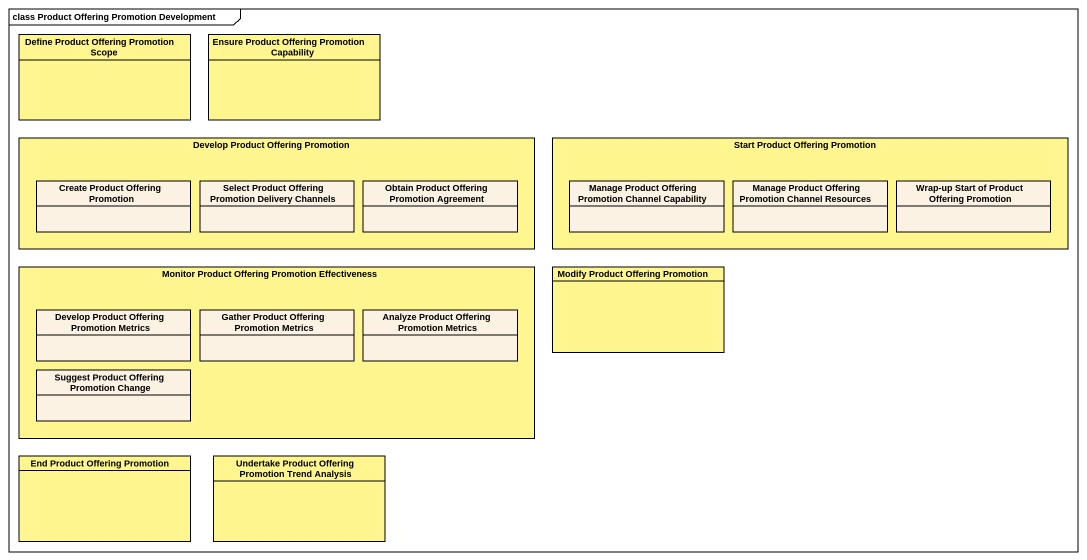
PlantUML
@startuml
mainframe class Product Offering Promotion Development
hide circle
hide empty members
class "Define Product Offering Promotion Scope" as Define_Product_Offering #FFF68F
class "Ensure Product Offering Promotion Capability" as Ensure_Product_Offering #FFF68F
rectangle "Develop Product Offering Promotion" as Develop_Product_Offering #FFF68F {
  class "Create Product Offering Promotion" as Create_Product_Offering
  class "Select Product Offering Promotion Delivery Channels" as Select_Product_Offering
  class "Obtain Product Offering Promotion Agreement" as Obtain_Product_Offering
}
rectangle "Start Product Offering Promotion" as Start_Product_Offering #FFF68F {
  class "Manage Product Offering Promotion Channel Capability" as Manage_Product_Offering
  class "Manage Product Offering Promotion Channel Resources" as Manage_Product_Offering_2
  class "Wrap-up Start of Product Offering Promotion" as Wrap_up_Start_of_Product
}
rectangle "Monitor Product Offering Promotion Effectiveness" as Monitor_Product_Offering #FFF68F {
  class "Develop Product Offering Promotion Metrics" as Develop_Product_Offering_2
  class "Gather Product Offering Promotion Metrics" as Gather_Product_Offering
  class "Analyze Product Offering Promotion Metrics" as Analyze_Product_Offering
  class "Suggest Product Offering Promotion Change" as Suggest_Product_Offering
}
class "Modify Product Offering Promotion" as Modify_Product_Offering #FFF68F
class "End Product Offering Promotion" as End_Product_Offering #FFF68F
class "Undertake Product Offering Promotion Trend Analysis" as Undertake_Product_Offering #FFF68F
@enduml
